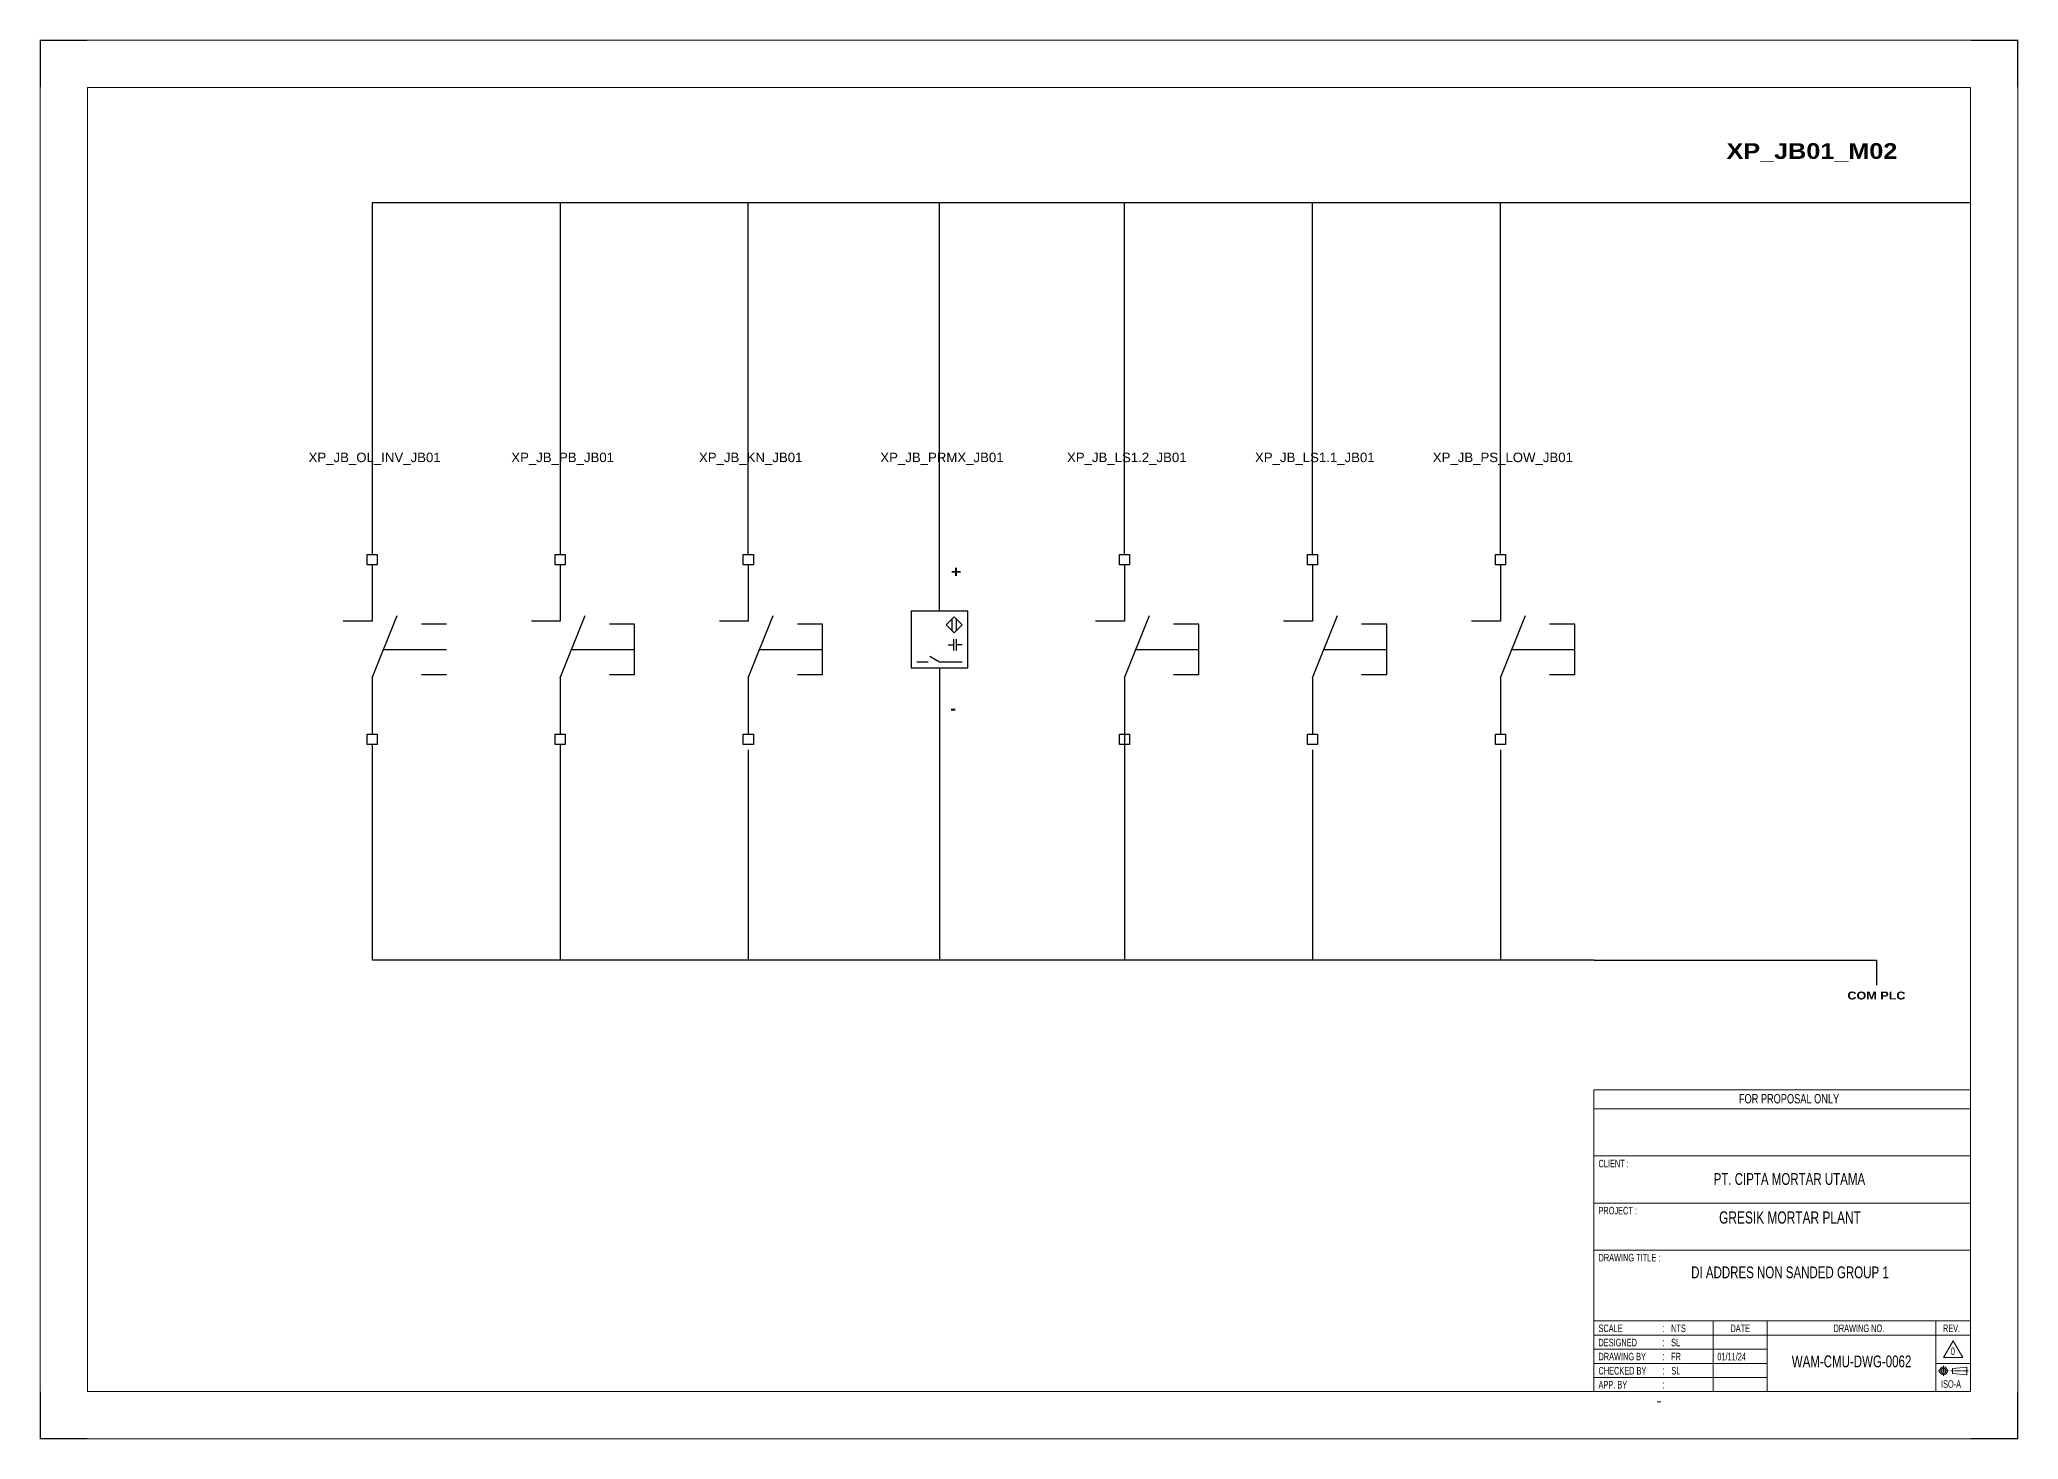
# Model space of a CAD drawing. Header units: centimetres. Extents: x -30014 to 38541, y 15960 to 46751.
# Drawn here: x 1147 to 7430, y 33853 to 38297 of the extents above; entities that cross this region are included whole.
import ezdxf
from ezdxf.enums import TextEntityAlignment as Align

# ---------------------------------------------------------------- set-up
doc = ezdxf.new("R2010")
doc.units = ezdxf.units.CM
doc.header["$MEASUREMENT"] = 0
doc.linetypes.add('CENTER', pattern=[2, 1.25, -0.25, 0.25, -0.25])
for name, color, linetype in [('1', 7, 'Continuous'), ('Etiket-Line-L', 7, 'Continuous'), ('EtIket-Line-S', 2, 'Continuous'), ('Etiket-Text-List0', 2, 'Continuous'), ('Etiket-Text-List1', 3, 'Continuous'), ('Etiket-Text-List2', 1, 'Continuous')]:
    doc.layers.add(name, color=color, linetype=linetype)
for name, color, linetype, lineweight in [('Center_line', 2, 'CENTER', 5), ('Etiket', 7, 'Continuous', 5), ('Object', 4, 'Continuous', 25)]:
    doc.layers.add(name, color=color, linetype=linetype, lineweight=lineweight)
doc.styles.add('Bold', font='ariblk.ttf', dxfattribs={"height": 25.4})
doc.styles.add('DIM', font='romans', dxfattribs={"height": 6.096})
doc.styles.get("Standard").update_dxf_attribs({"font": 'arial.ttf'})

# ---------------------------------------------------------------- blocks, each defined once
blk = doc.blocks.new('x5 Out Line')
at = {"const_width": 0.3}
for points in [[(9.65, 286.71), (0, 286.71), (0, 277.06)], [(405.45, 277.06), (405.45, 286.71), (395.8, 286.71)], [(0, 9.65), (0, 0), (9.65, 0)], [(405.45, 9.65), (405.45, 0), (395.8, 0)]]:
    blk.add_lwpolyline(points, dxfattribs=at)
at = {"lineweight": 15}
blk.add_lwpolyline([(395.8, 9.65), (395.8, 277.06), (9.65, 277.06), (9.65, 9.65)], close=True, dxfattribs=at)
at = {"layer": 'EtIket-Line-S', "lineweight": 9, "ltscale": 0.5}
blk.add_lwpolyline([(0, 0), (405.45, 0), (405.45, 286.71), (0, 286.71)], close=True, dxfattribs=at)
blk = doc.blocks.new('A$C6CDB76E5')
at = {"lineweight": 15}
for p, q in [((-196.2, 0), (-196.2, 157.1)), ((-196.2, 157.1), (0, 157.1)), ((0, 0), (0, 157.1)), ((-196.2, 147.3), (0, 147.3)), ((-196.2, 122.8), (0, 122.8)), ((-196.2, 98.2), (0, 98.2)), ((-196.2, 73.7), (0, 73.7)), ((-196.2, 36.8), (0, 36.8)), ((-134, 0), (-134, 36.8)), ((-105.9, 0), (-105.9, 36.8)), ((-18.1, 0), (-18.1, 36.8)), ((-196.2, 29.4), (0, 29.4)), ((-196.2, 22.1), (-105.9, 22.1)), ((-196.2, 14.7), (-105.9, 14.7)), ((-18.1, 14.7), (0, 14.7)), ((-196.2, 7.4), (-105.9, 7.4))]:
    blk.add_line(p, q, dxfattribs=at)
at = {"layer": 'Center_line', "lineweight": 13}
for p, q in [((-16.9, 10.8), (-11.3, 10.8)), ((-14.1, 13.5), (-14.1, 8)), ((-10.3, 10.8), (-1.2, 10.8))]:
    blk.add_line(p, q, dxfattribs=at)
at = {"layer": 'Etiket-Line-L', "lineweight": 15}
for p, q in [((0, 0), (0, 122.6)), ((-196.2, 0), (0, 0))]:
    blk.add_line(p, q, dxfattribs=at)
blk.add_lwpolyline([(-9, 26.4), (-4, 17.7), (-14.1, 17.7)], close=True, dxfattribs=at)
at = {"layer": 'Object', "lineweight": 15}
blk.add_lwpolyline([(-9.5, 9.5), (-1.9, 8.7), (-1.9, 12.8), (-9.5, 12)], close=True, dxfattribs=at)
for radius in [2.03, 1.27]:
    blk.add_circle((-14.1, 10.8), radius, dxfattribs=at)
at = {"layer": '1', "color": 3, "lineweight": 9, "width": 0.7}
blk.add_text('ISO-A', height=3.91, dxfattribs=at).set_placement((-15.4, 2))
at = {"layer": 'Etiket-Text-List0', "lineweight": 13, "width": 0.7}
for s, height, p in [('CLIENT :', 3.92, (-193.8, 116.8)), ('PROJECT :', 3.92, (-193.8, 92.3)), ('DRAWING TITLE :', 3.923, (-193.8, 67.8)), ('SCALE', 3.92, (-193.8, 31)), (':', 4.17, (-160.6, 31)), ('DATE', 3.92, (-125.1, 31)), ('DRAWING NO.', 3.923, (-71.4, 31)), ('REV.', 3.92, (-14.4, 31)), ('DESIGNED', 3.92, (-193.8, 23.6)), (':', 4.17, (-160.6, 23.6)), ('CHECKED BY ', 3.923, (-193.8, 8.9)), ('DRAWING BY', 3.92, (-193.8, 16.3)), (':', 4.17, (-160.6, 16.3)), (':', 4.17, (-160.6, 8.9)), ('APP. BY ', 3.92, (-193.8, 1.6)), (':', 4.17, (-160.6, 1.6))]:
    blk.add_text(s, height=height, dxfattribs=at).set_placement(p)
at = {"layer": 'Etiket-Text-List1', "lineweight": 9, "width": 0.7}
for tag, p in [('1:XXXX', (-156, 31)), ('EN', (-156, 23.6)), ('DD/MM/YY', (-131.3, 23.6)), ('1', (-10.3, 19.1)), ('EN', (-156, 16.3)), ('EN', (-155.8, 8.9)), ('DD/MM/YY', (-131.3, 16.3)), ('DD/MM/YY', (-131.3, 8.9)), ('EN', (-155.7, 1.6)), ('DD/MM/YY', (-131.3, 1.6))]:
    blk.add_attdef(tag, p, '', height=3.92, dxfattribs=at)
at = {"layer": 'Etiket-Text-List2', "lineweight": 13, "width": 0.7}
for tag, height, p in [('FOR FABRICATION', 4.9, (-94.6, 150.1)), ('CLIENT_NAME', 6.13, (-94.1, 107.7)), ('PROJECT_1', 4.9, (-94.1, 87.5)), ('PROJECT_2', 4.9, (-94.1, 79.2)), ('DRAWING_TITLE1', 6.13, (-94.1, 59)), ('DRAWING_TITLE2', 6.13, (-94.1, 49.9)), ('DRAWING_TITLE3', 6.13, (-94.1, 40.1)), ('LDP-X-XXX-AR-01', 6.13, (-62, 12.7))]:
    blk.add_attdef(tag, text='', height=height, dxfattribs=at).set_placement(p, align=Align.CENTER)

msp = doc.modelspace()

# ---------------------------------------------------------------- linework, layer by layer
at = {"color": 146, "ltscale": 50, "true_color": 0x105689}
for p, q in [((2800.3, 37778.6), (2203.3, 37778.6)), ((2203.3, 37778.6), (2203.3, 36661.5)), ((2800.3, 37778.6), (2800.3, 36661.5)), ((3098.8, 37778.6), (2800.3, 37778.6)), ((3695.8, 37778.6), (3098.8, 37778.6)), ((3397.3, 36661.5), (3397.3, 37778.6)), ((4292.8, 37778.6), (3695.8, 37778.6)), ((4004.5, 36661.5), (4004.5, 37778.6)), ((4889.8, 37778.6), (4292.8, 37778.6)), ((4591.3, 36661.5), (4591.3, 37778.6)), ((5486.8, 37778.6), (4889.8, 37778.6)), ((5188.3, 36661.5), (5188.3, 37778.6)), ((6083.8, 37778.6), (5486.8, 37778.6)), ((5785.3, 36661.5), (5785.3, 37778.6)), ((6680.8, 37778.6), (6083.8, 37778.6)), ((7277.8, 37778.6), (6680.8, 37778.6)), ((4004.5, 36123.1), (4004.5, 35374.3)), ((4591.3, 36106), (4591.3, 35374.3)), ((2203.3, 36059.1), (2203.3, 35374.3)), ((2800.3, 36059.1), (2800.3, 35374.3)), ((3397.3, 36042), (3397.3, 35374.3)), ((5188.3, 36042), (5188.3, 35374.3)), ((5785.3, 36042), (5785.3, 35374.3)), ((2800.3, 35374.3), (2203.3, 35374.3)), ((3692.8, 35374.3), (2800.3, 35374.3)), ((4887.8, 35374.3), (3692.8, 35374.3)), ((6082.8, 35374.3), (4887.8, 35374.3)), ((4887.8, 35374.3), (4887.8, 35374.3)), ((6082.8, 35374.3), (6979.3, 35374.3)), ((6979.3, 35374.3), (6979.3, 35294.3))]:
    msp.add_line(p, q, dxfattribs=at)
at = {"ltscale": 50}
for p, q in [((2203.3, 36629.5), (2203.3, 36450.1)), ((2800.3, 36629.5), (2800.3, 36450.1)), ((3397.3, 36629.5), (3397.3, 36450.1)), ((4004.5, 36482.1), (4004.5, 36661.5)), ((4591.3, 36629.5), (4591.3, 36450.1)), ((5188.3, 36629.5), (5188.3, 36450.1)), ((5785.3, 36629.5), (5785.3, 36450.1)), ((3968.6, 36320.5), (3932.7, 36320.5)), ((4031.4, 36375.3), (4049.4, 36375.3)), ((4076.3, 36375.3), (4058.3, 36375.3)), ((2203.3, 36270.6), (2203.3, 36091.1)), ((2800.3, 36270.6), (2800.3, 36091.1)), ((3397.3, 36270.6), (3397.3, 36091.1)), ((4004.5, 36302.6), (4004.5, 36123.1)), ((4591.3, 36270.6), (4591.3, 36091.1)), ((5188.3, 36270.6), (5188.3, 36091.1)), ((5785.3, 36270.6), (5785.3, 36091.1))]:
    msp.add_line(p, q, dxfattribs=at)
at = {"ltscale": 500}
for p, q in [((2203.3, 36450.1), (2111.5, 36450.1)), ((2203.3, 36270.6), (2282.5, 36468.6)), ((2439.2, 36440.3), (2359.2, 36440.3)), ((2800.3, 36450.1), (2708.5, 36450.1)), ((2800.3, 36270.6), (2879.5, 36468.6)), ((3036.2, 36440.3), (2956.2, 36440.3)), ((3036.2, 36280.3), (3036.2, 36440.3)), ((3397.3, 36450.1), (3305.5, 36450.1)), ((3397.3, 36270.6), (3476.5, 36468.6)), ((3633.2, 36440.3), (3553.2, 36440.3)), ((3633.2, 36280.3), (3633.2, 36440.3)), ((4591.3, 36450.1), (4499.5, 36450.1)), ((4591.3, 36270.6), (4670.5, 36468.6)), ((4827.2, 36440.3), (4747.2, 36440.3)), ((4827.2, 36280.3), (4827.2, 36440.3)), ((5188.3, 36450.1), (5096.5, 36450.1)), ((5188.3, 36270.6), (5267.5, 36468.6)), ((5424.2, 36440.3), (5344.2, 36440.3)), ((5424.2, 36280.3), (5424.2, 36440.3)), ((5785.3, 36450.1), (5693.5, 36450.1)), ((5785.3, 36270.6), (5864.5, 36468.6)), ((6021.2, 36440.3), (5941.2, 36440.3)), ((6021.2, 36280.3), (6021.2, 36440.3)), ((2239.2, 36360.3), (2439.2, 36360.3)), ((2836.2, 36360.3), (3036.2, 36360.3)), ((3433.2, 36360.3), (3633.2, 36360.3)), ((4627.2, 36360.3), (4827.2, 36360.3)), ((5224.2, 36360.3), (5424.2, 36360.3)), ((5821.2, 36360.3), (6021.2, 36360.3)), ((2439.2, 36280.3), (2359.2, 36280.3)), ((3036.2, 36280.3), (2956.2, 36280.3)), ((3633.2, 36280.3), (3553.2, 36280.3)), ((4827.2, 36280.3), (4747.2, 36280.3)), ((5424.2, 36280.3), (5344.2, 36280.3)), ((6021.2, 36280.3), (5941.2, 36280.3))]:
    msp.add_line(p, q, dxfattribs=at)
for points in [[(2219.3, 36629.5), (2187.3, 36629.5), (2187.3, 36661.5), (2219.3, 36661.5)], [(2816.3, 36629.5), (2784.3, 36629.5), (2784.3, 36661.5), (2816.3, 36661.5)], [(3413.3, 36629.5), (3381.3, 36629.5), (3381.3, 36661.5), (3413.3, 36661.5)], [(4607.3, 36629.5), (4575.3, 36629.5), (4575.3, 36661.5), (4607.3, 36661.5)], [(5204.3, 36629.5), (5172.3, 36629.5), (5172.3, 36661.5), (5204.3, 36661.5)], [(5801.3, 36629.5), (5769.3, 36629.5), (5769.3, 36661.5), (5801.3, 36661.5)], [(2219.3, 36059.1), (2187.3, 36059.1), (2187.3, 36091.1), (2219.3, 36091.1)], [(2816.3, 36059.1), (2784.3, 36059.1), (2784.3, 36091.1), (2816.3, 36091.1)], [(3413.3, 36059.1), (3381.3, 36059.1), (3381.3, 36091.1), (3413.3, 36091.1)], [(4607.3, 36059.1), (4575.3, 36059.1), (4575.3, 36091.1), (4607.3, 36091.1)], [(5204.3, 36059.1), (5172.3, 36059.1), (5172.3, 36091.1), (5204.3, 36091.1)], [(5801.3, 36059.1), (5769.3, 36059.1), (5769.3, 36091.1), (5801.3, 36091.1)]]:
    msp.add_lwpolyline(points, close=True, dxfattribs=at)
at = {"ltscale": 50}
for points in [[(4094.2, 36482.1), (3914.7, 36482.1), (3914.7, 36302.6), (4094.2, 36302.6)], [(4050.9, 36413.3), (4076.3, 36438.7), (4050.9, 36464.1), (4025.5, 36438.7)]]:
    msp.add_lwpolyline(points, close=True, dxfattribs=at)
for points in [[(4043.7, 36456.9), (4043.7, 36420.5)], [(4058.1, 36420.5), (4058.1, 36456.9)], [(4049.4, 36357.4), (4049.4, 36375.3), (4049.4, 36393.3)], [(4058.3, 36357.4), (4058.3, 36375.3), (4058.3, 36393.3)], [(4076.3, 36320.5), (4004.5, 36320.5), (3973.4, 36338.5)]]:
    msp.add_lwpolyline(points, dxfattribs=at)

# ---------------------------------------------------------------- block references
at = {"layer": 'Etiket', "lineweight": 0}
ref = msp.add_blockref('A$C6CDB76E5', (7277.8, 34004.4), dxfattribs=dict(at, xscale=6.095870930054101, yscale=6.095870930054101, zscale=6.095870930054101))
ref.add_attrib('FOR FABRICATION', 'FOR PROPOSAL ONLY', dxfattribs={"layer": 'Etiket-Text-List2', "lineweight": 13, "height": 29.894, "width": 0.7}).set_placement((6701.4, 34919.3), align=Align.CENTER)
ref.add_attrib('CLIENT_NAME', 'PT. CIPTA MORTAR UTAMA', dxfattribs={"layer": 'Etiket-Text-List2', "lineweight": 13, "height": 37.368, "width": 0.7}).set_placement((6702.4, 34660.7), align=Align.CENTER)
ref.add_attrib('PROJECT_1', 'GRESIK MORTAR PLANT', dxfattribs={"layer": 'Etiket-Text-List2', "lineweight": 13, "height": 38.709, "width": 0.7}).set_placement((6704.3, 34537.7), align=Align.CENTER)
ref.add_attrib('DRAWING_TITLE1', 'DI ADDRES NON SANDED GROUP 1', dxfattribs={"layer": 'Etiket-Text-List2', "lineweight": 13, "height": 37.368, "width": 0.7}).set_placement((6704.3, 34364.3), align=Align.CENTER)
ref.add_attrib('1:XXXX', 'NTS', (6326.9, 34193.3), dxfattribs={"layer": 'Etiket-Text-List1', "lineweight": 13, "height": 23.92, "width": 0.7})
ref.add_attrib('EN', 'SL', (6326.9, 34148.5), dxfattribs={"layer": 'Etiket-Text-List1', "lineweight": 13, "height": 23.92, "width": 0.7})
ref.add_attrib('EN', 'FR', (6326.9, 34103.6), dxfattribs={"layer": 'Etiket-Text-List1', "lineweight": 13, "height": 23.92, "width": 0.7})
ref.add_attrib('DD/MM/YY', '01/11/24', (6473.6, 34103.6), dxfattribs={"layer": 'Etiket-Text-List1', "lineweight": 13, "height": 23.92, "width": 0.7})
ref.add_attrib('EN', 'SL', (6327.8, 34058.8), dxfattribs={"layer": 'Etiket-Text-List1', "lineweight": 13, "height": 23.92, "width": 0.7})
ref.add_attrib('LDP-X-XXX-AR-01', 'WAM-CMU-DWG-0062', dxfattribs={"layer": 'Etiket-Text-List2', "lineweight": 15, "height": 37.368, "width": 0.7}).set_placement((6899.8, 34081.6), align=Align.CENTER)
ref.add_attrib('1', '0', (7215, 34120.5), dxfattribs={"layer": 'Etiket-Text-List1', "lineweight": 13, "height": 23.9, "width": 0.7})
at = {"layer": 'Etiket-Line-L', "lineweight": 0}
ref = msp.add_blockref('x5 Out Line', (1149.5, 33854.9), dxfattribs=dict(at, xscale=15.48351216233742, yscale=15.48351216233742, zscale=15.48351216233742))
ref.add_attrib('FILE_NAME', '-', (6279.6, 33962.9), dxfattribs={"layer": 'Etiket-Text-List1', "lineweight": 13, "height": 21.7, "style": 'DIM', "width": 0.7})

# ---------------------------------------------------------------- texts
at = {"ltscale": 500, "style": 'Bold'}
msp.add_text('XP_JB01_M02', height=50, dxfattribs=at).set_placement((6502.9, 37917.7))
at = {"ltscale": 50}
for s, p in [('XP_JB_OL_INV_JB01', (2210.8, 36970.1)), ('XP_JB_PB_JB01', (2807.8, 36970.1)), ('XP_JB_KN_JB01', (3404.8, 36970.1)), ('XP_JB_PRMX_JB01', (4012, 36970.1)), ('XP_JB_LS1.2_JB01', (4598.8, 36970.1)), ('XP_JB_LS1.1_JB01', (5195.8, 36970.1)), ('XP_JB_PS_LOW_JB01', (5792.8, 36970.1))]:
    msp.add_text(s, height=30, dxfattribs=at).set_placement(p, align=Align.MIDDLE_CENTER)
at = {"ltscale": 500, "style": 'Bold'}
msp.add_text('+', height=35.9, dxfattribs=at).set_placement((4073.7, 36625.7), align=Align.TOP_RIGHT)
msp.add_text('-', height=35.9, dxfattribs=at).set_placement((4057.1, 36144.6), align=Align.BOTTOM_RIGHT)
at = {"ltscale": 50, "style": 'Bold'}
msp.add_text('COM PLC', height=25, dxfattribs=at).set_placement((6978.8, 35274.3), align=Align.TOP_CENTER)

doc.saveas('drawing.dxf')
